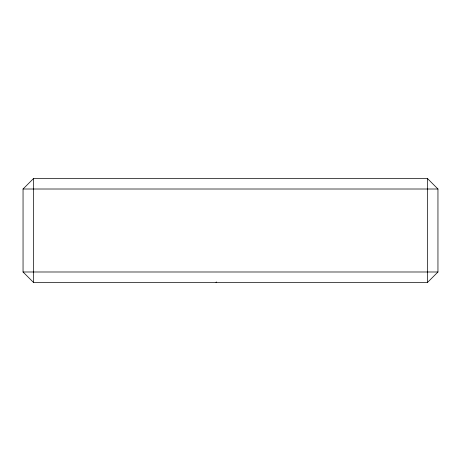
<?xml version="1.0" encoding="UTF-8"?>
<svg xmlns="http://www.w3.org/2000/svg" width="461" height="461" viewBox="0 0 461 461"><rect width="100%" height="100%" fill="white"/><g stroke="black" fill="none" stroke-linecap="round" stroke-linejoin="round"><path stroke-width="0.69" d="M23.05 189.01L33.422 178.638L427.578 178.638L437.95 189.01L437.95 271.99L427.578 282.363L33.422 282.363L23.05 271.99L23.05 189.01L437.95 189.01M215.979 282.363L216.405 281.93M23.05 271.99L437.95 271.99M427.578 178.638L427.578 282.363M33.422 178.638L33.422 282.363"/></g></svg>
